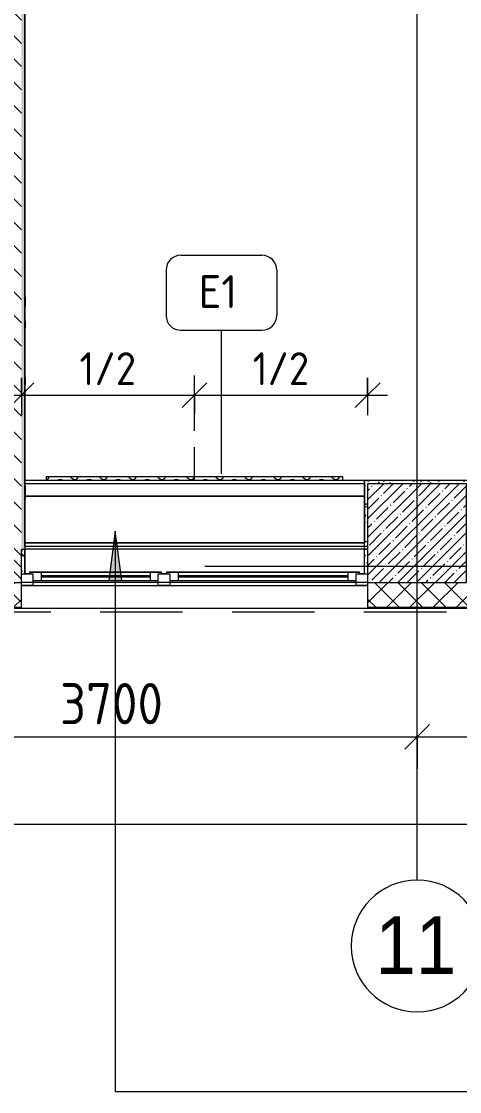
# Model space of a CAD drawing. Header units: millimetres. Extents: x -6228 to 198016, y -8553 to 29000.
# Drawn here: x 166488 to 169146, y -3190 to 3306 of the extents above; entities that cross this region are included whole.
import ezdxf

# ---------------------------------------------------------------- set-up
doc = ezdxf.new("R2010")
doc.units = ezdxf.units.MM
for name, pattern in [('200_ШТРИХ__ш1_п0_6_', [800, 500, -300]), ('ADSK_Штрих_ш2 п1', [300, 200, -100]), ('Осевая', [15875, 3175, -2381.25, 7937.5, -2381.25])]:
    doc.linetypes.add(name, pattern=pattern)
for name, color, linetype, lineweight in [('A-ANNO-DIMS', 7, 'Continuous', 9), ('A-ANNO-DIMS-100', 7, 'Continuous', 9), ('A-DETL-2', 7, 'ADSK_Штрих_ш2 п1', 9), ('A-DETL-MBND-1', 7, '200_ШТРИХ__ш1_п0_6_', 9), ('A-GLAZ-2', 7, 'Continuous', 9), ('A-WALL-1', 7, 'Continuous', 9), ('A-WALL-4', 7, 'Continuous', 13), ('G-ANNO-TEXT', 7, 'Continuous', 9), ('I-WALL-7', 7, 'Continuous', 9), ('S-COLS-2', 7, 'Continuous', 9), ('Знаки', 7, 'Continuous', 9), ('Марки для знаков', 7, 'Continuous', 9), ('Оси', 7, 'Continuous', 9), ('Оси-1', 7, 'Continuous', 20), ('Оси-2', 7, 'Осевая', 9)]:
    doc.layers.add(name, color=color, linetype=linetype, lineweight=lineweight)
doc.layers.add('I-WALL-9', color=9, linetype='Continuous', lineweight=9, true_color=0x808080)
doc.layers.add('Знаки-1', color=7, linetype='Continuous', lineweight=9, true_color=0x787878)
doc.styles.add('Arial_1', font='arial.ttf', dxfattribs={"width": 0.9, "height": 350})
doc.styles.add('GOST Common_2', font='GOST_Common.ttf', dxfattribs={"height": 200})
doc.styles.add('ISOCPEUR_1', font='isocpeur.ttf', dxfattribs={"width": 0.9, "height": 250})
doc.styles.add('ISOCPEUR_2', font='isocpeur.ttf', dxfattribs={"width": 0.9, "height": 200})
doc.dimstyles.new('ISO-2_0_0_9К_Средний_округл2_1', dxfattribs={"dimscale": 304.8, "dimtxt": 199.196235, "dimasz": 0.492126, "dimexe": 0.393701, "dimexo": 0, "dimgap": 0, "dimtad": 1, "dimdec": 0, "dimrnd": 10, "dimzin": 0, "dimdsep": 46, "dimtxsty": 'ISOCPEUR_2', "dimblk1": 'OBLIQUE', "dimblk2": 'OBLIQUE', "dimsah": 1, "dimcen": 0.09, "dimdle": 0.393701, "dimazin": 0, "dimtfac": 1, "dimtdec": 4, "dimtix": 1, "dimtmove": 0, "dimatfit": 3, "dimfxl": 1, "dimtvp": 1, "dimtolj": 1, "dimtzin": 0, "dimarcsym": 2})
doc.dimstyles.new('ISO-2_5_0_9К_БОЛЬШОЙ', dxfattribs={"dimscale": 304.8, "dimtxt": 248.995294, "dimasz": 0.492126, "dimexe": 0.393701, "dimexo": 0.984252, "dimgap": 0, "dimtad": 1, "dimdec": 0, "dimrnd": 10, "dimzin": 0, "dimdsep": 46, "dimtxsty": 'ISOCPEUR_1', "dimblk1": 'OBLIQUE', "dimblk2": 'OBLIQUE', "dimsah": 1, "dimcen": 0.09, "dimdle": 0.393701, "dimazin": 0, "dimtfac": 1, "dimtdec": 4, "dimtix": 1, "dimtmove": 0, "dimatfit": 3, "dimfxl": 1, "dimtvp": 1, "dimtolj": 1, "dimtzin": 0, "dimarcsym": 2})
doc.dimstyles.new('ISO-2_5_0_9К_БОЛЬШОЙ_1', dxfattribs={"dimscale": 304.8, "dimtxt": 248.995294, "dimasz": 0.492126, "dimexe": 0.393701, "dimexo": 0.984252, "dimgap": 0, "dimtad": 1, "dimdec": 0, "dimrnd": 10, "dimzin": 0, "dimdsep": 46, "dimtxsty": 'ISOCPEUR_1', "dimblk1": 'OBLIQUE', "dimblk2": 'OBLIQUE', "dimsah": 1, "dimcen": 0.09, "dimdle": 0.393701, "dimazin": 0, "dimtfac": 1, "dimtdec": 4, "dimtix": 1, "dimtmove": 2, "dimatfit": 3, "dimfxl": 1, "dimtvp": 1, "dimtolj": 1, "dimtzin": 0, "dimarcsym": 2})
pattern_1 = [(0, (135578.187, 0), (121.92, 30.48), [10.058, -81.382, 10.058, -81.382, -487.68]), (0, (135578.187, 0), (121.92, 30.48), [-182.88, 10.058, -172.822, 10.058, -81.382, -213.36]), (0, (135578.187, 0), (121.92, 30.48), [-457.2, 10.058, -50.902, 10.058, -142.342]), (120, (135623.907, 15.24), (-87.356454, 90.345817), [10.058, -81.382, 10.058, -81.382, -487.68]), (120, (135623.907, 15.24), (-87.356454, 90.345817), [-182.88, 10.058, -172.822, 10.058, -81.382, -213.36]), (120, (135623.907, 15.24), (-87.356454, 90.345817), [-457.2, 10.058, -50.902, 10.058, -142.342]), (240, (135639.147, 76.2), (-34.563546, -120.825817), [10.058, -81.382, 10.058, -81.382, -487.68]), (240, (135639.147, 76.2), (-34.563546, -120.825817), [-182.88, 10.058, -172.822, 10.058, -81.382, -213.36]), (240, (135639.147, 76.2), (-34.563546, -120.825817), [-457.2, 10.058, -50.902, 10.058, -142.342])]

# ---------------------------------------------------------------- blocks, each defined once
blk = doc.blocks.new('BSC_Колонна _Прямоугольная - 600х600-V189-План зашивки приборов отопления в осях 2 этажа 1-12')
at = {"layer": 'S-COLS-2'}
h = blk.add_hatch(dxfattribs=at)
h.set_pattern_fill('FP_168', color=256, style=0, pattern_type=2)
h.set_pattern_definition([(45, (-33310, -200), (-57.02463, 57.02463), []), (45, (-33252.975, -200), (-57.02463, 57.02463), [100.806, -20.161, 3.353, -16.808])])
h.paths.add_polyline_path([(-13.9, -300), (300, -300), (300, 300), (-300, 300), (-300, -300)])
for p, q in [((300, 300), (-300, 300)), ((-300, 300), (-300, -300)), ((300, -300), (300, 300)), ((-300, -300), (300, -300))]:
    blk.add_line(p, q, dxfattribs=at)
blk = doc.blocks.new('120_Окно_СКБ_2Ст - 120_Окно_СКБ_2Ст 2100х2400 _мал створка справа_-22446225-План зашивки приборов отопления в осях 2 этажа 1-12')
at = {"layer": 'A-GLAZ-2'}
for p, q in [((-1050, -127), (-1050, -57)), ((-1050, -57), (-980, -57)), ((1050, -57), (-1050, -57)), ((-980, -57), (-980, -127)), ((150, -127), (150, -57)), ((150, -57), (220, -57)), ((220, -57), (220, -127)), ((980, -127), (980, -57)), ((980, -57), (1050, -57)), ((1050, -57), (1050, -127)), ((-980, -127), (-1050, -127)), ((-1030, -127), (-1000, -127)), ((-980, -127), (-1000, -127)), ((-1000, -127), (-1000, -137)), ((150, -87), (-980, -87)), ((-980, -87), (-980, -127)), ((-930, -137), (-930, -87)), ((-930, -107), (100, -107)), ((100, -117), (-930, -117)), ((100, -137), (100, -87)), ((150, -127), (150, -87)), ((220, -127), (150, -127)), ((170, -127), (150, -127)), ((170, -127), (200, -127)), ((170, -137), (170, -127)), ((220, -127), (200, -127)), ((200, -127), (200, -137)), ((980, -87), (220, -87)), ((220, -87), (220, -127)), ((270, -137), (270, -87)), ((270, -107), (930, -107)), ((930, -117), (270, -117)), ((930, -137), (930, -87)), ((980, -127), (980, -87)), ((1050, -127), (980, -127)), ((1000, -127), (980, -127)), ((1000, -127), (1030, -127)), ((1000, -137), (1000, -127)), ((-1000, -137), (170, -137)), ((170, -137), (-1000, -137)), ((200, -137), (1000, -137)), ((1000, -137), (200, -137))]:
    blk.add_line(p, q, dxfattribs=at)
blk = doc.blocks.new('Съемный металлический экран с перфорацией - E1-V258-План зашивки приборов отопления в осях 2 этажа 1-12')
at = {"layer": 'Знаки-1'}
h = blk.add_hatch(dxfattribs=at)
h.set_pattern_fill('FP_225', color=256, style=0, pattern_type=2)
h.set_pattern_definition([(180, (32841.406, 541), (6e-15, -50.8), [13.612, -74.376]), (240, (32816.006, 534.194), (43.99409, -25.4), [13.612, -74.376]), (300, (32809.2, 508.794), (43.99409, 25.4), [13.612, -74.376]), (210, (32827.79, 541), (-9e-05, -101.59984), [13.612, -87.988]), (210, (32853.19, 497.01), (-9e-05, -101.59984), [13.612, -87.988]), (330, (32841.41, 541), (87.9881, 50.79984), [13.612, -87.988]), (330, (32816.01, 497.01), (87.9881, 50.79984), [13.612, -87.988]), (270, (32809.2, 522.41), (87.988, -50.8), [13.612, -87.988]), (270, (32860, 522.41), (87.988, -50.8), [13.612, -87.988])])
h.paths.add_polyline_path([(61.3, 20), (0, 20), (0, 0), (1800, 0), (1800, 20), (144.2, 20)])
at = {"layer": 'Знаки'}
for p, q in [((1800, 20), (0, 20)), ((0, 20), (0, 0)), ((0, 0), (1800, 0)), ((1800, 0), (1800, 20))]:
    blk.add_line(p, q, dxfattribs=at)
blk = doc.blocks.new('Зашивка приборов отопления23 - Зашивка приборов отопления-33321838-План зашивки приборов отопления в осях 2 этажа 1-12')
at = {"layer": 'A-WALL-1'}
for p, q in [((36620, 23400), (34540, 23400)), ((34560, 23079), (36620, 23079)), ((36620, 23079), (34560, 23079)), ((34560, 23004), (36620, 23004))]:
    blk.add_line(p, q, dxfattribs=at)
blk = doc.blocks.new('Ось сетки - D8-29747960-План зашивки приборов отопления в осях 2 этажа 1-12')
at = {"layer": 'Оси-1'}
for start, end in [(360, 180), (180, 360)]:
    blk.add_arc((0, 0), 4, start, end, dxfattribs=at)
blk = doc.blocks.new('DIMBLOCK11-План зашивки приборов отопления в осях 2 этажа 1-12')
at = {"layer": 'A-ANNO-DIMS-100'}
for p, q in [((165188.2, -1230.7), (165188.2, -916.8)), ((168888.2, -1230.7), (168888.2, -916.8)), ((165188.2, -1036.8), (168888.2, -1036.8)), ((165188.2, -1036.8), (165188.2, -1230.7)), ((168888.2, -1036.8), (168888.2, -1230.7))]:
    blk.add_line(p, q, dxfattribs=at)
at = {"layer": 'A-ANNO-DIMS-100', "lineweight": 20}
for p, q in [((165188.2, -1036.8), (165263.2, -961.8)), ((168888.2, -1036.8), (168963.2, -961.8)), ((165188.2, -1036.8), (165113.2, -1111.8)), ((168888.2, -1036.8), (168813.2, -1111.8))]:
    blk.add_line(p, q, dxfattribs=at)
at = {"layer": 'A-ANNO-DIMS-100', "color": 0, "insert": (166722.2, -710.2), "char_height": 250, "width": 758.478, "attachment_point": 1, "line_spacing_factor": 1.149209, "style": 'ISOCPEUR_1'}
blk.add_mtext('3700', dxfattribs=at)
blk = doc.blocks.new('_Oblique')
at = {"color": 0, "linetype": 'ByBlock', "lineweight": -2}
blk.add_line((-0.5, -0.5), (0.5, 0.5), dxfattribs=at)
blk = doc.blocks.new('DIMBLOCK12-План зашивки приборов отопления в осях 2 этажа 1-12')
at = {"layer": 'A-ANNO-DIMS-100'}
for p, q in [((168888.2, -1230.7), (168888.2, -916.8)), ((173888.2, -1230.7), (173888.2, -916.8)), ((168888.2, -1036.8), (173888.2, -1036.8)), ((168888.2, -1036.8), (168888.2, -1230.7)), ((173888.2, -1036.8), (173888.2, -1230.7))]:
    blk.add_line(p, q, dxfattribs=at)
at = {"layer": 'A-ANNO-DIMS-100', "lineweight": 20}
for p, q in [((168888.2, -1036.8), (168963.2, -961.8)), ((173888.2, -1036.8), (173963.2, -961.8)), ((168888.2, -1036.8), (168813.2, -1111.8)), ((173888.2, -1036.8), (173813.2, -1111.8))]:
    blk.add_line(p, q, dxfattribs=at)
at = {"layer": 'A-ANNO-DIMS-100', "color": 0, "insert": (171072.2, -710.2), "char_height": 250, "width": 758.478, "attachment_point": 1, "line_spacing_factor": 1.149209, "style": 'ISOCPEUR_1'}
blk.add_mtext('5000', dxfattribs=at)
blk = doc.blocks.new('DIMBLOCK14-План зашивки приборов отопления в осях 2 этажа 1-12')
at = {"layer": 'A-ANNO-DIMS-100'}
for p, q in [((135688.2, -1760.8), (135688.2, -1446.9)), ((173888.2, -1760.8), (173888.2, -1446.9)), ((135568.2, -1566.9), (174008.2, -1566.9)), ((135688.2, -1566.9), (135688.2, -1760.8)), ((173888.2, -1566.9), (173888.2, -1760.8))]:
    blk.add_line(p, q, dxfattribs=at)
at = {"layer": 'A-ANNO-DIMS-100', "lineweight": 20}
for p, q in [((135688.2, -1566.9), (135763.2, -1491.9)), ((173888.2, -1566.9), (173963.2, -1491.9)), ((135688.2, -1566.9), (135613.2, -1641.9)), ((173888.2, -1566.9), (173813.2, -1641.9))]:
    blk.add_line(p, q, dxfattribs=at)
at = {"layer": 'A-ANNO-DIMS-100', "color": 0, "insert": (155611.2, -1240.3), "char_height": 250, "width": 948.097, "attachment_point": 1, "line_spacing_factor": 1.149209, "style": 'ISOCPEUR_1'}
blk.add_mtext('38200', dxfattribs=at)
blk = doc.blocks.new('DIMBLOCK25-План зашивки приборов отопления в осях 2 этажа 1-12')
at = {"layer": 'A-ANNO-DIMS-100'}
for p, q in [((165188.2, -1230.7), (165188.2, -916.8)), ((168888.2, -1230.7), (168888.2, -916.8)), ((165188.2, -1036.8), (168888.2, -1036.8)), ((165188.2, -1036.8), (165188.2, -1230.7)), ((168888.2, -1036.8), (168888.2, -1230.7))]:
    blk.add_line(p, q, dxfattribs=at)
at = {"layer": 'A-ANNO-DIMS-100', "lineweight": 20}
for p, q in [((165188.2, -1036.8), (165263.2, -961.8)), ((168888.2, -1036.8), (168963.2, -961.8)), ((165188.2, -1036.8), (165113.2, -1111.8)), ((168888.2, -1036.8), (168813.2, -1111.8))]:
    blk.add_line(p, q, dxfattribs=at)
at = {"layer": 'A-ANNO-DIMS-100', "color": 0, "insert": (166722.2, -710.2), "char_height": 250, "width": 758.478, "attachment_point": 1, "line_spacing_factor": 1.149209, "style": 'ISOCPEUR_1'}
blk.add_mtext('3700', dxfattribs=at)
blk = doc.blocks.new('DIMBLOCK26-План зашивки приборов отопления в осях 2 этажа 1-12')
at = {"layer": 'A-ANNO-DIMS-100'}
for p, q in [((168888.2, -1230.7), (168888.2, -916.8)), ((173888.2, -1230.7), (173888.2, -916.8)), ((168888.2, -1036.8), (173888.2, -1036.8)), ((168888.2, -1036.8), (168888.2, -1230.7)), ((173888.2, -1036.8), (173888.2, -1230.7))]:
    blk.add_line(p, q, dxfattribs=at)
at = {"layer": 'A-ANNO-DIMS-100', "lineweight": 20}
for p, q in [((168888.2, -1036.8), (168963.2, -961.8)), ((173888.2, -1036.8), (173963.2, -961.8)), ((168888.2, -1036.8), (168813.2, -1111.8)), ((173888.2, -1036.8), (173813.2, -1111.8))]:
    blk.add_line(p, q, dxfattribs=at)
at = {"layer": 'A-ANNO-DIMS-100', "color": 0, "insert": (171072.2, -710.2), "char_height": 250, "width": 758.478, "attachment_point": 1, "line_spacing_factor": 1.149209, "style": 'ISOCPEUR_1'}
blk.add_mtext('5000', dxfattribs=at)
blk = doc.blocks.new('DIMBLOCK51-План зашивки приборов отопления в осях 2 этажа 1-12')
at = {"layer": 'A-ANNO-DIMS-100'}
for p, q in [((166488.2, 1142.8), (166488.2, 916.7)), ((166488.2, 1036.7), (166488.2, 1142.8)), ((167538.2, 920.9), (167538.2, 1156.7)), ((166368.2, 1036.7), (167538.2, 1036.7)), ((167538.2, 1036.7), (167538.2, 920.9))]:
    blk.add_line(p, q, dxfattribs=at)
at = {"layer": 'A-ANNO-DIMS-100', "lineweight": 20}
for p, q in [((166488.2, 1036.7), (166563.2, 1111.7)), ((167538.2, 1036.7), (167613.2, 1111.7)), ((166488.2, 1036.7), (166413.2, 961.7)), ((167538.2, 1036.7), (167463.2, 961.7))]:
    blk.add_line(p, q, dxfattribs=at)
at = {"layer": 'A-ANNO-DIMS-100', "color": 0, "insert": (166840.8, 1298), "char_height": 200, "width": 413.715, "attachment_point": 1, "line_spacing_factor": 1.149209, "style": 'ISOCPEUR_2'}
blk.add_mtext('1/2', dxfattribs=at)
blk = doc.blocks.new('DIMBLOCK52-План зашивки приборов отопления в осях 2 этажа 1-12')
at = {"layer": 'A-ANNO-DIMS-100'}
for p, q in [((167538.2, 920.9), (167538.2, 1156.7)), ((168588.2, 1142.8), (168588.2, 916.7)), ((168588.2, 1036.7), (168588.2, 1142.8)), ((167538.2, 1036.7), (168708.2, 1036.7)), ((167538.2, 1036.7), (167538.2, 920.9))]:
    blk.add_line(p, q, dxfattribs=at)
at = {"layer": 'A-ANNO-DIMS-100', "lineweight": 20}
for p, q in [((167538.2, 1036.7), (167613.2, 1111.7)), ((168588.2, 1036.7), (168663.2, 1111.7)), ((167538.2, 1036.7), (167463.2, 961.7)), ((168588.2, 1036.7), (168513.2, 961.7))]:
    blk.add_line(p, q, dxfattribs=at)
at = {"layer": 'A-ANNO-DIMS-100', "color": 0, "insert": (167890.8, 1298), "char_height": 200, "width": 413.715, "attachment_point": 1, "line_spacing_factor": 1.149209, "style": 'ISOCPEUR_2'}
blk.add_mtext('1/2', dxfattribs=at)
blk = doc.blocks.new('Марка_Знаки - В прямоуг_Наименование краткое-30718135-План зашивки приборов отопления в осях 2 этажа 1-12')
at = {"layer": 'Марки для знаков'}
for p, q in [((-2.455, 2.278), (2.455, 2.278)), ((-3.355, 1.378), (-3.355, -1.384)), ((3.355, 1.378), (3.355, -1.378)), ((-2.461, -2.278), (2.455, -2.278))]:
    blk.add_line(p, q, dxfattribs=at)
for centre, radius, start, end in [((-2.455, 1.378), 0.9, 90, 180), ((2.455, 1.378), 0.9, 0, 90), ((-2.461, -1.384), 0.893, 180, 270), ((2.455, -1.378), 0.9, 270, 0)]:
    blk.add_arc(centre, radius, start, end, dxfattribs=at)

msp = doc.modelspace()

# ---------------------------------------------------------------- hatches: boundary and pattern name
at = {"layer": 'A-WALL-1'}
h = msp.add_hatch(dxfattribs=at)
h.set_pattern_fill('FP_154', color=256, style=0, pattern_type=2)
h.set_pattern_definition([(135, (135578.187, 0), (-35.35534, -35.35534), [])])
h.paths.add_polyline_path([(166488.2, -100), (166488.2, 100), (165387.9, 100), (165387.9, -100), (166221.4, -100)])
h = msp.add_hatch(dxfattribs=at)
h.set_pattern_fill('FP_152', color=256, style=0, pattern_type=2)
h.set_pattern_definition([(45, (135578.19, 0), (-70.71068, 70.71068), []), (135, (135578.19, 0), (-70.71068, -70.71068), [])])
h.paths.add_polyline_path([(171195.5, -250), (171468.2, -250), (171468.2, -100), (170348.2, -100), (170348.2, -250), (170863.9, -250)])
h.paths.add_polyline_path([(173865.8, -250), (173865.8, -100), (173568.2, -100), (173568.2, -250), (173848.4, -250)])
h.paths.add_polyline_path([(169448.2, -250), (169448.2, -100), (168588.2, -100), (168588.2, -250), (169205.9, -250)])
h.paths.add_polyline_path([(166488.2, -250), (166488.2, -100), (164787.9, -100), (164787.9, -250), (166221.4, -250)])
h.paths.add_polyline_path([(161910.5, -250), (161987.9, -250), (161987.9, -100), (160388.2, -100), (160388.2, -250), (161578.9, -250)])
h.paths.add_polyline_path([(157931.2, -250), (158288.2, -250), (158288.2, -100), (157188.2, -100), (157188.2, -250), (157599.6, -250)])
h.paths.add_polyline_path([(154388.2, -250), (154388.2, -100), (153738.2, -100), (153738.2, -250), (154283.5, -250)])
h.paths.add_polyline_path([(152625.5, -250), (152838.2, -250), (152838.2, -100), (151688.2, -100), (151688.2, -250), (152293.9, -250)])
h.paths.add_polyline_path([(148588.2, -250), (148588.2, -100), (147238.2, -100), (147238.2, -250), (148314.6, -250)])
h.paths.add_polyline_path([(143672.1, -250), (144138.2, -250), (144138.2, -100), (140208.2, -100), (140208.2, -250), (142345.6, -250)])
h.paths.add_polyline_path([(139029.5, -250), (139308.2, -250), (139308.2, -100), (135318.2, -100), (135318.2, -250), (138366.3, -250)])
at = {"layer": 'G-ANNO-TEXT'}
msp.add_hatch(color=256, dxfattribs=at).paths.add_polyline_path([(167057.6, 212.3), (167018.1, -87.7), (167097.1, -87.7)])
at = {"layer": 'I-WALL-7'}
h = msp.add_hatch(dxfattribs=at)
h.set_pattern_fill('FP_151', color=256, style=0, pattern_type=2)
h.set_pattern_definition([(135, (135578.19, 0), (-70.71068, -70.71068), [])])
h.paths.add_polyline_path([(166288.2, 100), (166488.2, 100), (166488.2, 7700), (166288.2, 7700), (166288.2, 140)])
at = {"layer": 'I-WALL-9'}
h = msp.add_hatch(dxfattribs=at)
h.set_pattern_fill('FP_219', color=256, style=0, pattern_type=2)
h.set_pattern_definition(pattern_1)
h.paths.add_polyline_path([(166488.2, 100), (166508.2, 100), (166508.2, 7900), (166488.2, 7900), (166488.2, 185.4)])
h = msp.add_hatch(dxfattribs=at)
h.set_pattern_fill('FP_219', color=256, style=0, pattern_type=2)
h.set_pattern_definition(pattern_1)
h.paths.add_polyline_path([(168568.2, 150), (168588.2, 150), (168588.2, 520), (168568.2, 520), (168568.2, 185.4)])
h = msp.add_hatch(dxfattribs=at)
h.set_pattern_fill('FP_219', color=256, style=0, pattern_type=2)
h.set_pattern_definition(pattern_1)
h.paths.add_polyline_path([(168874.3, 500), (169208.2, 500), (169208.2, 520), (168588.2, 520), (168588.2, 500)])
h = msp.add_hatch(dxfattribs=at)
h.set_pattern_fill('FP_219', color=256, style=0, pattern_type=2)
h.set_pattern_definition(pattern_1)
h.paths.add_polyline_path([(166508.2, -48), (166508.2, 100), (166488.2, 100), (166488.2, -48)])
h = msp.add_hatch(dxfattribs=at)
h.set_pattern_fill('FP_219', color=256, style=0, pattern_type=2)
h.set_pattern_definition(pattern_1)
h.paths.add_polyline_path([(168588.2, -48), (168588.2, 100), (168568.2, 100), (168568.2, -48)])

# ---------------------------------------------------------------- linework, layer by layer
at = {"layer": 'A-DETL-2'}
msp.add_line((167538.2, 520.9), (167538.2, 920.9), dxfattribs=at)
at = {"layer": 'A-DETL-MBND-1'}
msp.add_line((173865.8, -280), (135288.2, -280), dxfattribs=at)
at = {"layer": 'A-WALL-1'}
for p, q in [((166488.2, -258), (166488.2, 100)), ((168588.2, -100), (168588.2, -258)), ((173865.8, -258), (157188.2, -258))]:
    msp.add_line(p, q, dxfattribs=at)
at = {"layer": 'A-WALL-4'}
for p, q in [((165387.9, -100), (166488.2, -100)), ((164787.9, -250), (166488.2, -250)), ((164787.9, -253), (166488.2, -253)), ((168588.2, -250), (169448.2, -250)), ((168588.2, -253), (169448.2, -253))]:
    msp.add_line(p, q, dxfattribs=at)
at = {"layer": 'G-ANNO-TEXT'}
for p, q in [((167057.6, 212.3), (167018.1, -87.7)), ((167097.1, -87.7), (167057.6, 212.3)), ((167057.6, 212.3), (167057.6, -3189.9)), ((167018.1, -87.7), (167097.1, -87.7)), ((167057.6, -3189.9), (174195, -3189.9))]:
    msp.add_line(p, q, dxfattribs=at)
at = {"layer": 'I-WALL-7'}
for p, q in [((166508.2, 7920), (166508.2, -48)), ((166509.2, 120), (166509.2, 7921)), ((166510.2, 3108.3), (166509.2, 3108.3)), ((166509.2, 3105.1), (166510.2, 3105.1)), ((166510.2, 3087.7), (166509.2, 3087.7)), ((166510.2, 141), (166510.2, 3105.1)), ((166510.2, 2622.2), (166509.2, 2622.2)), ((166510.2, 2556), (166509.2, 2556)), ((166509.2, 2547.4), (166510.2, 2547.4)), ((166509.2, 2337.4), (166510.2, 2337.4)), ((166509.2, 2335.4), (166510.2, 2335.4)), ((166509.2, 2275.7), (166510.2, 2275.7)), ((166509.2, 1844.5), (166510.2, 1844.5)), ((166509.2, 1744.5), (166510.2, 1744.5)), ((166510.2, 1630.3), (166509.2, 1630.3)), ((166509.2, 1577.2), (166510.2, 1577.2)), ((166510.2, 1485.5), (166509.2, 1485.5)), ((166509.2, 1445.5), (166510.2, 1445.5)), ((166510.2, 1143.1), (166509.2, 1143.1)), ((166509.2, 1100.1), (166510.2, 1100.1)), ((166509.2, 521), (173827.2, 521)), ((168567.2, 520), (166509.2, 520)), ((168567.2, 521), (168567.2, 141)), ((168568.2, 520), (168568.2, 141)), ((171488.2, 520), (168568.2, 520)), ((166510.2, 482.6), (166509.2, 482.6)), ((166509.2, 406.3), (166510.2, 406.3)), ((168568.2, 140), (166508.2, 140)), ((166509.2, 141), (166510.2, 141)), ((166510.2, 141), (168568.2, 141)), ((168568.2, 150), (168588.2, 150)), ((168568.2, -48), (168568.2, 140)), ((166509.2, 100), (166488.2, 100)), ((166508.2, 120), (168588.2, 120)), ((166509.2, -48), (166509.2, 100)), ((168588.2, 100), (168567.2, 100)), ((168567.2, 100), (168567.2, -48)), ((166488.2, -48), (166509.2, -48)), ((168567.2, -48), (168588.2, -48)), ((168588.2, -100), (166488.2, -100))]:
    msp.add_line(p, q, dxfattribs=at)
at = {"layer": 'I-WALL-7', "flags": 128}
for points in [[(166509.2, 1585.2), (166509.2, 1588.4), (166509.2, 1592), (166509.2, 1595.9), (166509.2, 1599.9), (166509.2, 1604.1), (166509.2, 1608.3), (166509.2, 1612.3), (166509.2, 1616.1), (166509.2, 1619.7), (166509.2, 1622.8), (166509.2, 1625.5), (166509.2, 1627.6), (166509.2, 1629.1), (166509.2, 1630.1), (166509.2, 1630.3)], [(166509.2, 1630.3), (166509.2, 1629.9), (166509.2, 1628.9), (166509.2, 1627.3), (166509.2, 1625.1), (166509.2, 1622.3)], [(166509.2, 1622.3), (166509.2, 1625.1), (166509.2, 1627.3), (166509.2, 1628.9), (166509.2, 1629.9), (166509.2, 1630.3)], [(166509.2, 1630.3), (166509.2, 1630.1), (166509.2, 1629.1), (166509.2, 1627.6), (166509.2, 1625.5), (166509.2, 1622.8), (166509.2, 1619.7), (166509.2, 1616.1), (166509.2, 1612.3), (166509.2, 1608.3), (166509.2, 1604.1), (166509.2, 1599.9), (166509.2, 1595.9), (166509.2, 1592), (166509.2, 1588.4), (166509.2, 1585.2)], [(166510.2, 1622.3), (166510.2, 1625.1), (166510.2, 1627.3), (166510.2, 1628.9), (166510.2, 1629.9), (166510.2, 1630.3)], [(166510.2, 1630.3), (166510.2, 1630.1), (166510.2, 1629.1), (166510.2, 1627.6), (166510.2, 1625.5), (166510.2, 1622.8), (166510.2, 1619.7), (166510.2, 1616.1), (166510.2, 1612.3), (166510.2, 1608.3), (166510.2, 1604.1), (166510.2, 1599.9), (166510.2, 1595.9), (166510.2, 1592), (166510.2, 1588.4), (166510.2, 1585.2)], [(166510.2, 1585.2), (166510.2, 1588.4), (166510.2, 1592), (166510.2, 1595.9), (166510.2, 1599.9), (166510.2, 1604.1), (166510.2, 1608.3), (166510.2, 1612.3), (166510.2, 1616.1), (166510.2, 1619.7), (166510.2, 1622.8), (166510.2, 1625.5), (166510.2, 1627.6), (166510.2, 1629.1), (166510.2, 1630.1), (166510.2, 1630.3)], [(166510.2, 1630.3), (166510.2, 1629.9), (166510.2, 1628.9), (166510.2, 1627.3), (166510.2, 1625.1), (166510.2, 1622.3)], [(166509.2, 1622.3), (166509.2, 1619.1), (166509.2, 1615.5), (166509.2, 1611.6), (166509.2, 1607.6), (166509.2, 1603.4), (166509.2, 1599.3), (166509.2, 1595.2), (166509.2, 1591.4), (166509.2, 1587.9), (166509.2, 1584.7), (166509.2, 1582.1), (166509.2, 1579.9), (166509.2, 1578.4), (166509.2, 1577.5), (166509.2, 1577.2)], [(166509.2, 1577.2), (166509.2, 1577.5), (166509.2, 1578.4), (166509.2, 1579.9), (166509.2, 1582.1), (166509.2, 1584.7), (166509.2, 1587.9), (166509.2, 1591.4), (166509.2, 1595.2), (166509.2, 1599.3), (166509.2, 1603.4), (166509.2, 1607.6), (166509.2, 1611.6), (166509.2, 1615.5), (166509.2, 1619.1), (166509.2, 1622.3)], [(166509.2, 1577.2), (166509.2, 1577.6), (166509.2, 1578.6), (166509.2, 1580.3), (166509.2, 1582.5), (166509.2, 1585.2)], [(166509.2, 1585.2), (166509.2, 1582.5), (166509.2, 1580.3), (166509.2, 1578.6), (166509.2, 1577.6), (166509.2, 1577.2)], [(166510.2, 1577.2), (166510.2, 1577.5), (166510.2, 1578.4), (166510.2, 1579.9), (166510.2, 1582.1), (166510.2, 1584.7), (166510.2, 1587.9), (166510.2, 1591.4), (166510.2, 1595.2), (166510.2, 1599.3), (166510.2, 1603.4), (166510.2, 1607.6), (166510.2, 1611.6), (166510.2, 1615.5), (166510.2, 1619.1), (166510.2, 1622.3)], [(166510.2, 1622.3), (166510.2, 1619.1), (166510.2, 1615.5), (166510.2, 1611.6), (166510.2, 1607.6), (166510.2, 1603.4), (166510.2, 1599.3), (166510.2, 1595.2), (166510.2, 1591.4), (166510.2, 1587.9), (166510.2, 1584.7), (166510.2, 1582.1), (166510.2, 1579.9), (166510.2, 1578.4), (166510.2, 1577.5), (166510.2, 1577.2)], [(166510.2, 1585.2), (166510.2, 1582.5), (166510.2, 1580.3), (166510.2, 1578.6), (166510.2, 1577.6), (166510.2, 1577.2)], [(166510.2, 1577.2), (166510.2, 1577.6), (166510.2, 1578.6), (166510.2, 1580.3), (166510.2, 1582.5), (166510.2, 1585.2)], [(166509.2, 1465.5), (166509.2, 1468.6), (166509.2, 1471.7), (166509.2, 1474.6), (166509.2, 1477.3), (166509.2, 1479.6), (166509.2, 1481.7), (166509.2, 1483.3), (166509.2, 1484.5), (166509.2, 1485.3), (166509.2, 1485.5), (166509.2, 1485.3), (166509.2, 1484.5), (166509.2, 1483.3), (166509.2, 1481.7), (166509.2, 1479.6), (166509.2, 1477.3), (166509.2, 1474.6), (166509.2, 1471.7), (166509.2, 1468.6), (166509.2, 1465.5)], [(166509.2, 1465.5), (166509.2, 1468.6), (166509.2, 1471.7), (166509.2, 1474.6), (166509.2, 1477.3), (166509.2, 1479.6), (166509.2, 1481.7), (166509.2, 1483.3), (166509.2, 1484.5), (166509.2, 1485.3), (166509.2, 1485.5), (166509.2, 1485.3), (166509.2, 1484.5), (166509.2, 1483.3), (166509.2, 1481.7), (166509.2, 1479.6), (166509.2, 1477.3), (166509.2, 1474.6), (166509.2, 1471.7), (166509.2, 1468.6), (166509.2, 1465.5)], [(166509.2, 1465.5), (166509.2, 1462.4), (166509.2, 1459.3), (166509.2, 1456.4), (166509.2, 1453.8), (166509.2, 1451.4), (166509.2, 1449.3), (166509.2, 1447.7), (166509.2, 1446.5), (166509.2, 1445.8), (166509.2, 1445.5), (166509.2, 1445.8), (166509.2, 1446.5), (166509.2, 1447.7), (166509.2, 1449.3), (166509.2, 1451.4), (166509.2, 1453.8), (166509.2, 1456.4), (166509.2, 1459.3), (166509.2, 1462.4), (166509.2, 1465.5)], [(166509.2, 1465.5), (166509.2, 1462.4), (166509.2, 1459.3), (166509.2, 1456.4), (166509.2, 1453.8), (166509.2, 1451.4), (166509.2, 1449.3), (166509.2, 1447.7), (166509.2, 1446.5), (166509.2, 1445.8), (166509.2, 1445.5), (166509.2, 1445.8), (166509.2, 1446.5), (166509.2, 1447.7), (166509.2, 1449.3), (166509.2, 1451.4), (166509.2, 1453.8), (166509.2, 1456.4), (166509.2, 1459.3), (166509.2, 1462.4), (166509.2, 1465.5)], [(166510.2, 1465.5), (166510.2, 1468.6), (166510.2, 1471.7), (166510.2, 1474.6), (166510.2, 1477.3), (166510.2, 1479.6), (166510.2, 1481.7), (166510.2, 1483.3), (166510.2, 1484.5), (166510.2, 1485.3), (166510.2, 1485.5), (166510.2, 1485.3), (166510.2, 1484.5), (166510.2, 1483.3), (166510.2, 1481.7), (166510.2, 1479.6), (166510.2, 1477.3), (166510.2, 1474.6), (166510.2, 1471.7), (166510.2, 1468.6), (166510.2, 1465.5)], [(166510.2, 1465.5), (166510.2, 1468.6), (166510.2, 1471.7), (166510.2, 1474.6), (166510.2, 1477.3), (166510.2, 1479.6), (166510.2, 1481.7), (166510.2, 1483.3), (166510.2, 1484.5), (166510.2, 1485.3), (166510.2, 1485.5), (166510.2, 1485.3), (166510.2, 1484.5), (166510.2, 1483.3), (166510.2, 1481.7), (166510.2, 1479.6), (166510.2, 1477.3), (166510.2, 1474.6), (166510.2, 1471.7), (166510.2, 1468.6), (166510.2, 1465.5)], [(166510.2, 1465.5), (166510.2, 1462.4), (166510.2, 1459.3), (166510.2, 1456.4), (166510.2, 1453.8), (166510.2, 1451.4), (166510.2, 1449.3), (166510.2, 1447.7), (166510.2, 1446.5), (166510.2, 1445.8), (166510.2, 1445.5), (166510.2, 1445.8), (166510.2, 1446.5), (166510.2, 1447.7), (166510.2, 1449.3), (166510.2, 1451.4), (166510.2, 1453.8), (166510.2, 1456.4), (166510.2, 1459.3), (166510.2, 1462.4), (166510.2, 1465.5)], [(166510.2, 1465.5), (166510.2, 1462.4), (166510.2, 1459.3), (166510.2, 1456.4), (166510.2, 1453.8), (166510.2, 1451.4), (166510.2, 1449.3), (166510.2, 1447.7), (166510.2, 1446.5), (166510.2, 1445.8), (166510.2, 1445.5), (166510.2, 1445.8), (166510.2, 1446.5), (166510.2, 1447.7), (166510.2, 1449.3), (166510.2, 1451.4), (166510.2, 1453.8), (166510.2, 1456.4), (166510.2, 1459.3), (166510.2, 1462.4), (166510.2, 1465.5)], [(166509.2, 1130), (166509.2, 1133), (166509.2, 1135.7), (166509.2, 1138), (166509.2, 1140), (166509.2, 1141.5), (166509.2, 1142.5), (166509.2, 1143.1), (166509.2, 1143), (166509.2, 1142.5), (166509.2, 1141.4), (166509.2, 1139.9), (166509.2, 1137.9), (166509.2, 1135.5), (166509.2, 1132.7), (166509.2, 1129.7), (166509.2, 1126.5), (166509.2, 1123.2), (166509.2, 1119.8), (166509.2, 1116.5), (166509.2, 1113.3)], [(166509.2, 1113.3), (166509.2, 1116.5), (166509.2, 1119.8), (166509.2, 1123.2), (166509.2, 1126.5), (166509.2, 1129.7), (166509.2, 1132.7), (166509.2, 1135.5), (166509.2, 1137.9), (166509.2, 1139.9), (166509.2, 1141.4), (166509.2, 1142.5), (166509.2, 1143), (166509.2, 1143.1), (166509.2, 1142.5), (166509.2, 1141.5), (166509.2, 1140), (166509.2, 1138), (166509.2, 1135.7), (166509.2, 1133), (166509.2, 1130)], [(166509.2, 1113.3), (166509.2, 1110.3), (166509.2, 1107.6), (166509.2, 1105.2), (166509.2, 1103.2), (166509.2, 1101.7), (166509.2, 1100.7), (166509.2, 1100.2), (166509.2, 1100.2), (166509.2, 1100.7), (166509.2, 1101.8), (166509.2, 1103.4), (166509.2, 1105.4), (166509.2, 1107.8), (166509.2, 1110.5), (166509.2, 1113.5), (166509.2, 1116.7), (166509.2, 1120.1), (166509.2, 1123.4), (166509.2, 1126.8), (166509.2, 1130)], [(166509.2, 1130), (166509.2, 1126.8), (166509.2, 1123.4), (166509.2, 1120.1), (166509.2, 1116.7), (166509.2, 1113.5), (166509.2, 1110.5), (166509.2, 1107.8), (166509.2, 1105.4), (166509.2, 1103.4), (166509.2, 1101.8), (166509.2, 1100.7), (166509.2, 1100.2), (166509.2, 1100.2), (166509.2, 1100.7), (166509.2, 1101.7), (166509.2, 1103.2), (166509.2, 1105.2), (166509.2, 1107.6), (166509.2, 1110.3), (166509.2, 1113.3)], [(166510.2, 1113.3), (166510.2, 1116.5), (166510.2, 1119.8), (166510.2, 1123.2), (166510.2, 1126.5), (166510.2, 1129.7), (166510.2, 1132.7), (166510.2, 1135.5), (166510.2, 1137.9), (166510.2, 1139.9), (166510.2, 1141.4), (166510.2, 1142.5), (166510.2, 1143), (166510.2, 1143.1), (166510.2, 1142.5), (166510.2, 1141.5), (166510.2, 1140), (166510.2, 1138), (166510.2, 1135.7), (166510.2, 1133), (166510.2, 1130)], [(166510.2, 1130), (166510.2, 1133), (166510.2, 1135.7), (166510.2, 1138), (166510.2, 1140), (166510.2, 1141.5), (166510.2, 1142.5), (166510.2, 1143.1), (166510.2, 1143), (166510.2, 1142.5), (166510.2, 1141.4), (166510.2, 1139.9), (166510.2, 1137.9), (166510.2, 1135.5), (166510.2, 1132.7), (166510.2, 1129.7), (166510.2, 1126.5), (166510.2, 1123.2), (166510.2, 1119.8), (166510.2, 1116.5), (166510.2, 1113.3)], [(166510.2, 1130), (166510.2, 1126.8), (166510.2, 1123.4), (166510.2, 1120.1), (166510.2, 1116.7), (166510.2, 1113.5), (166510.2, 1110.5), (166510.2, 1107.8), (166510.2, 1105.4), (166510.2, 1103.4), (166510.2, 1101.8), (166510.2, 1100.7), (166510.2, 1100.2), (166510.2, 1100.2), (166510.2, 1100.7), (166510.2, 1101.7), (166510.2, 1103.2), (166510.2, 1105.2), (166510.2, 1107.6), (166510.2, 1110.3), (166510.2, 1113.3)], [(166510.2, 1113.3), (166510.2, 1110.3), (166510.2, 1107.6), (166510.2, 1105.2), (166510.2, 1103.2), (166510.2, 1101.7), (166510.2, 1100.7), (166510.2, 1100.2), (166510.2, 1100.2), (166510.2, 1100.7), (166510.2, 1101.8), (166510.2, 1103.4), (166510.2, 1105.4), (166510.2, 1107.8), (166510.2, 1110.5), (166510.2, 1113.5), (166510.2, 1116.7), (166510.2, 1120.1), (166510.2, 1123.4), (166510.2, 1126.8), (166510.2, 1130)], [(166509.2, 410), (166509.2, 413), (166509.2, 416.8), (166509.2, 421.2), (166509.2, 426.2), (166509.2, 431.7), (166509.2, 437.5), (166509.2, 443.4), (166509.2, 449.4), (166509.2, 455.3), (166509.2, 460.8), (166509.2, 466), (166509.2, 470.7), (166509.2, 474.7), (166509.2, 477.9), (166509.2, 480.4), (166509.2, 481.9), (166509.2, 482.6), (166509.2, 482.3), (166509.2, 481), (166509.2, 478.9)], [(166509.2, 478.9), (166509.2, 481), (166509.2, 482.3), (166509.2, 482.6), (166509.2, 481.9), (166509.2, 480.4), (166509.2, 477.9), (166509.2, 474.7), (166509.2, 470.7), (166509.2, 466), (166509.2, 460.8), (166509.2, 455.3), (166509.2, 449.4), (166509.2, 443.4), (166509.2, 437.5), (166509.2, 431.7), (166509.2, 426.2), (166509.2, 421.2), (166509.2, 416.8), (166509.2, 413), (166509.2, 410)], [(166509.2, 478.9), (166509.2, 475.9), (166509.2, 472.1), (166509.2, 467.7), (166509.2, 462.7), (166509.2, 457.2), (166509.2, 451.4), (166509.2, 445.5), (166509.2, 439.5), (166509.2, 433.7), (166509.2, 428.1), (166509.2, 422.9), (166509.2, 418.2), (166509.2, 414.2), (166509.2, 411), (166509.2, 408.5), (166509.2, 407), (166509.2, 406.4), (166509.2, 406.7), (166509.2, 407.9), (166509.2, 410)], [(166509.2, 410), (166509.2, 407.9), (166509.2, 406.7), (166509.2, 406.4), (166509.2, 407), (166509.2, 408.5), (166509.2, 411), (166509.2, 414.2), (166509.2, 418.2), (166509.2, 422.9), (166509.2, 428.1), (166509.2, 433.7), (166509.2, 439.5), (166509.2, 445.5), (166509.2, 451.4), (166509.2, 457.2), (166509.2, 462.7), (166509.2, 467.7), (166509.2, 472.1), (166509.2, 475.9), (166509.2, 478.9)], [(166510.2, 478.9), (166510.2, 481), (166510.2, 482.3), (166510.2, 482.6), (166510.2, 481.9), (166510.2, 480.4), (166510.2, 477.9), (166510.2, 474.7), (166510.2, 470.7), (166510.2, 466), (166510.2, 460.8), (166510.2, 455.3), (166510.2, 449.4), (166510.2, 443.4), (166510.2, 437.5), (166510.2, 431.7), (166510.2, 426.2), (166510.2, 421.2), (166510.2, 416.8), (166510.2, 413), (166510.2, 410)], [(166510.2, 410), (166510.2, 413), (166510.2, 416.8), (166510.2, 421.2), (166510.2, 426.2), (166510.2, 431.7), (166510.2, 437.5), (166510.2, 443.4), (166510.2, 449.4), (166510.2, 455.3), (166510.2, 460.8), (166510.2, 466), (166510.2, 470.7), (166510.2, 474.7), (166510.2, 477.9), (166510.2, 480.4), (166510.2, 481.9), (166510.2, 482.6), (166510.2, 482.3), (166510.2, 481), (166510.2, 478.9)], [(166510.2, 410), (166510.2, 407.9), (166510.2, 406.7), (166510.2, 406.4), (166510.2, 407), (166510.2, 408.5), (166510.2, 411), (166510.2, 414.2), (166510.2, 418.2), (166510.2, 422.9), (166510.2, 428.1), (166510.2, 433.7), (166510.2, 439.5), (166510.2, 445.5), (166510.2, 451.4), (166510.2, 457.2), (166510.2, 462.7), (166510.2, 467.7), (166510.2, 472.1), (166510.2, 475.9), (166510.2, 478.9)], [(166510.2, 478.9), (166510.2, 475.9), (166510.2, 472.1), (166510.2, 467.7), (166510.2, 462.7), (166510.2, 457.2), (166510.2, 451.4), (166510.2, 445.5), (166510.2, 439.5), (166510.2, 433.7), (166510.2, 428.1), (166510.2, 422.9), (166510.2, 418.2), (166510.2, 414.2), (166510.2, 411), (166510.2, 408.5), (166510.2, 407), (166510.2, 406.4), (166510.2, 406.7), (166510.2, 407.9), (166510.2, 410)]]:
    msp.add_lwpolyline(points, dxfattribs=at)
at = {"layer": 'Марки для знаков'}
msp.add_line((167701, 560.7), (167701, 1431), dxfattribs=at)
at = {"layer": 'Оси'}
msp.add_line((168888.2, -1906.3), (168888.2, 593.7), dxfattribs=at)
at = {"layer": 'Оси-2'}
for p, q in [((168888.2, 593.7), (168888.2, 24898.1)), ((135850.6, 0), (171568.2, 0))]:
    msp.add_line(p, q, dxfattribs=at)

# ---------------------------------------------------------------- block references
at = {"layer": 'A-GLAZ-2', "rotation": 180}
msp.add_blockref('120_Окно_СКБ_2Ст - 120_Окно_СКБ_2Ст 2100х2400 _мал створка справа_-22446225-План зашивки приборов отопления в осях 2 этажа 1-12', (167538.2, -175), dxfattribs=at)
at = {"layer": 'A-WALL-1', "rotation": 180}
msp.add_blockref('Зашивка приборов отопления23 - Зашивка приборов отопления-33321838-План зашивки приборов отопления в осях 2 этажа 1-12', (203128.2, 23504), dxfattribs=at)
at = {"layer": 'S-COLS-2'}
msp.add_blockref('BSC_Колонна _Прямоугольная - 600х600-V189-План зашивки приборов отопления в осях 2 этажа 1-12', (168888.2, 200), dxfattribs=at)
at = {"layer": 'Знаки', "rotation": 180}
msp.add_blockref('Съемный металлический экран с перфорацией - E1-V258-План зашивки приборов отопления в осях 2 этажа 1-12', (168438.2, 541), dxfattribs=at)
at = {"layer": 'Марки для знаков', "xscale": 99.99999999999993, "yscale": 99.99999999999993, "zscale": 99.99999999999993}
msp.add_blockref('Марка_Знаки - В прямоуг_Наименование краткое-30718135-План зашивки приборов отопления в осях 2 этажа 1-12', (167701, 1658.8), dxfattribs=at)
at = {"layer": 'Оси-1', "xscale": 99.99999999999993, "yscale": 99.99999999999993, "zscale": 99.99999999999993}
msp.add_blockref('Ось сетки - D8-29747960-План зашивки приборов отопления в осях 2 этажа 1-12', (168888.2, -2306.3), dxfattribs=at)

# ---------------------------------------------------------------- texts
at = {"layer": 'Марки для знаков', "insert": (167564, 1765.9), "char_height": 200, "width": 296.624, "attachment_point": 1, "style": 'GOST Common_2'}
msp.add_mtext('E1', dxfattribs=at)
at = {"layer": 'Оси', "insert": (168635.6, -2125.6), "char_height": 350, "width": 606.076, "attachment_point": 1, "style": 'Arial_1'}
msp.add_mtext('11', dxfattribs=at)

# ---------------------------------------------------------------- dimensions: what is measured, and where the dimension line sits
at = {"layer": 'A-ANNO-DIMS'}
for base, p1, p2, picture, middle in [((167538.2, 1036.7), (166488.2, 1142.8), (167538.2, 920.9), 'DIMBLOCK51-План зашивки приборов отопления в осях 2 этажа 1-12', (167013.2, 1136.7)), ((168588.2, 1036.7), (167538.2, 920.9), (168588.2, 1142.8), 'DIMBLOCK52-План зашивки приборов отопления в осях 2 этажа 1-12', (168063.2, 1136.7))]:
    dim = msp.add_linear_dim(base=base, p1=p1, p2=p2, text='1/2', dimstyle='ISO-2_0_0_9К_Средний_округл2_1', override={"dimpost": '<>', "dimfxl": 1073.187021}, dxfattribs=at)
    dim.commit()
    dim.dimension.update_dxf_attribs({"geometry": picture, "text_midpoint": middle})
for base, p1, p2, override, picture, middle in [((168888.2, -1036.8), (165188.2, -930.7), (168888.2, -930.7), {"dimpost": '<>', "dimfxl": 3700}, 'DIMBLOCK11-План зашивки приборов отопления в осях 2 этажа 1-12', (167038.2, -911.8)), ((168888.2, -1036.8), (165188.2, -930.7), (168888.2, -930.7), {"dimpost": '<>', "dimfxl": 3700}, 'DIMBLOCK25-План зашивки приборов отопления в осях 2 этажа 1-12', (167038.2, -911.8)), ((173888.2, -1036.8), (168888.2, -930.7), (173888.2, -930.7), {"dimpost": '<>', "dimfxl": 5000}, 'DIMBLOCK12-План зашивки приборов отопления в осях 2 этажа 1-12', (171388.2, -911.8)), ((173888.2, -1036.8), (168888.2, -930.7), (173888.2, -930.7), {"dimpost": '<>', "dimfxl": 5000}, 'DIMBLOCK26-План зашивки приборов отопления в осях 2 этажа 1-12', (171388.2, -911.8))]:
    dim = msp.add_linear_dim(base=base, p1=p1, p2=p2, dimstyle='ISO-2_5_0_9К_БОЛЬШОЙ', override=override, dxfattribs=at)
    dim.commit()
    dim.dimension.update_dxf_attribs({"geometry": picture, "text_midpoint": middle})
dim = msp.add_linear_dim(base=(173888.2, -1566.9), p1=(135688.2, -1460.8), p2=(173888.2, -1460.8), dimstyle='ISO-2_5_0_9К_БОЛЬШОЙ_1', override={"dimpost": '<>', "dimfxl": 38199.999966}, dxfattribs=at)
dim.commit()
dim.dimension.update_dxf_attribs({"geometry": 'DIMBLOCK14-План зашивки приборов отопления в осях 2 этажа 1-12', "text_midpoint": (156085.2, -1406.9), "dimtype": 160})

doc.saveas('drawing.dxf')
